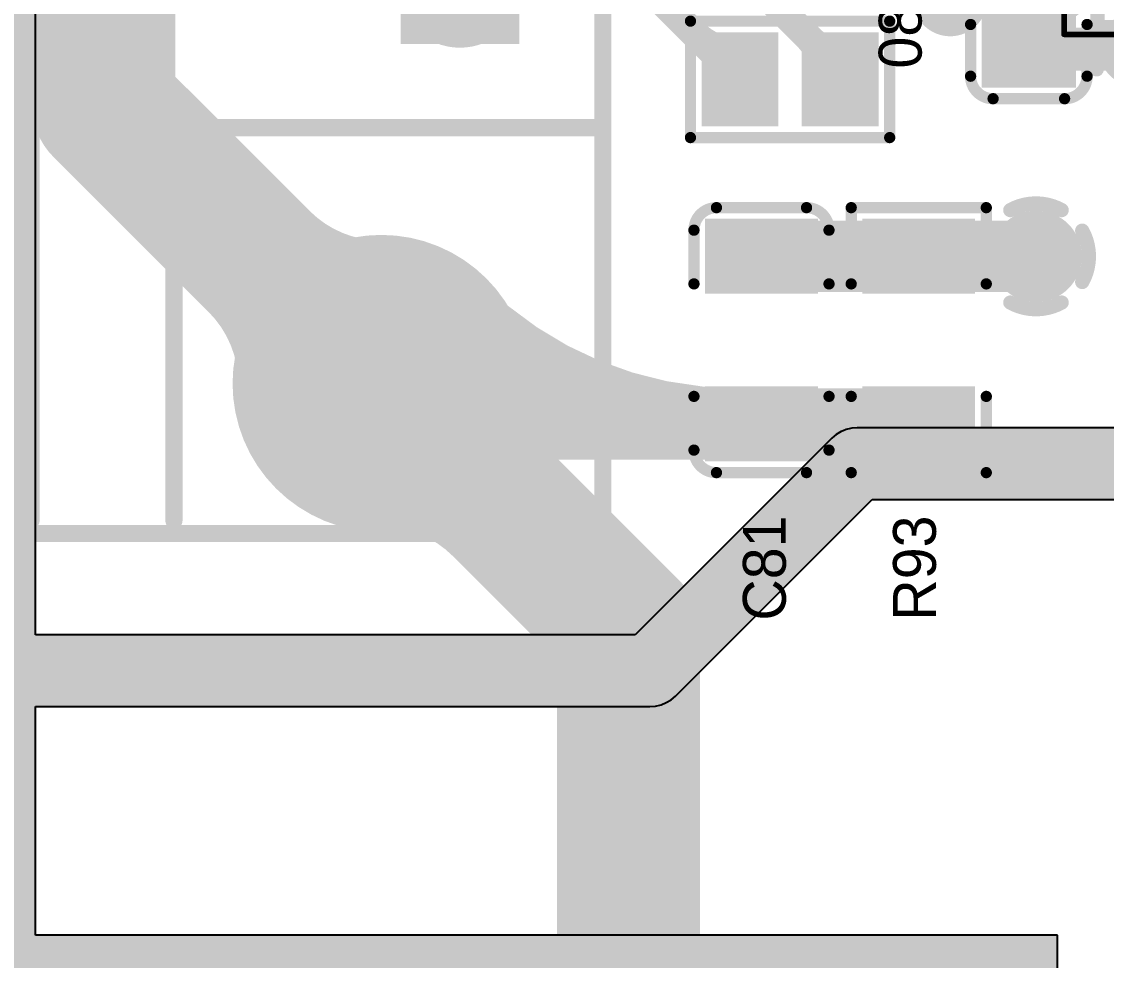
# Model space of a CAD drawing. Header units: millimetres. Extents: x 3.32 to 12.49, y 5.66 to 10.73.
# Drawn here: x 3.943 to 4.701, y 6.956 to 7.613 of the extents above; entities that cross this region are included whole.
import ezdxf

# ---------------------------------------------------------------- set-up
doc = ezdxf.new("R2010")
doc.units = ezdxf.units.MM
doc.header["$MEASUREMENT"] = 0
for name, color, linetype in [('BottomLayer', 5, 'Continuous'), ('BottomOverlay', 54, 'Continuous'), ('BottomPaste', 16, 'Continuous'), ('BottomSolder', 6, 'Continuous'), ('InternalPlane1', 76, 'Continuous'), ('InternalPlane2', 16, 'Continuous'), ('Mechanical13', 56, 'Continuous'), ('MultiLayer', 9, 'Continuous'), ('PadHoleLayer', 156, 'Continuous'), ('TopLayer', 1, 'Continuous'), ('TopOverlay', 2, 'Continuous'), ('TopPaste', 8, 'Continuous'), ('TopSolder', 216, 'Continuous'), ('ViaHoleLayer', 16, 'Continuous')]:
    doc.layers.add(name, color=color, linetype=linetype)

# ---------------------------------------------------------------- blocks, each defined once
blk = doc.blocks.new('DB9P_F_114')
at = {"layer": 'BottomLayer', "const_width": 0.1}
blk.add_lwpolyline([(0.229, -0.055, 1), (0.329, -0.055, 1)], format="xyb", close=True, dxfattribs=at)
at = {"layer": 'BottomLayer'}
blk.add_solid([(-0.0375, -0.0375), (0.0375, -0.0375), (-0.0375, 0.0375), (0.0375, 0.0375)], dxfattribs=at)
at = {"layer": 'BottomSolder', "const_width": 0.104}
blk.add_lwpolyline([(0.227, -0.055, 1), (0.331, -0.055, 1)], format="xyb", close=True, dxfattribs=at)
at = {"layer": 'BottomSolder'}
blk.add_solid([(-0.0415, -0.0415), (0.0415, -0.0415), (-0.0415, 0.0415), (0.0415, 0.0415)], dxfattribs=at)
at = {"layer": 'InternalPlane1'}
for points, const_width in [([(-0.022, 0, 1), (0.022, 0, 1)], 0.044), ([(0.239, -0.055, 1), (0.319, -0.055, 1)], 0.08)]:
    blk.add_lwpolyline(points, format="xyb", close=True, dxfattribs=dict(at, const_width=const_width))
at = {"layer": 'InternalPlane2'}
for points, const_width in [([(-0.022, 0, 1), (0.022, 0, 1)], 0.044), ([(0.239, -0.055, 1), (0.319, -0.055, 1)], 0.08)]:
    blk.add_lwpolyline(points, format="xyb", close=True, dxfattribs=dict(at, const_width=const_width))
at = {"layer": 'MultiLayer', "const_width": 0.1}
blk.add_lwpolyline([(0.229, -0.055, 1), (0.329, -0.055, 1)], format="xyb", close=True, dxfattribs=at)
at = {"layer": 'MultiLayer'}
blk.add_solid([(-0.0375, -0.0375), (0.0375, -0.0375), (-0.0375, 0.0375), (0.0375, 0.0375)], dxfattribs=at)
at = {"layer": 'PadHoleLayer', "const_width": 0.06}
blk.add_lwpolyline([(0.249, -0.055, 1), (0.309, -0.055, 1)], format="xyb", close=True, dxfattribs=at)
at = {"layer": 'TopLayer', "const_width": 0.1}
blk.add_lwpolyline([(0.229, -0.055, 1), (0.329, -0.055, 1)], format="xyb", close=True, dxfattribs=at)
at = {"layer": 'TopLayer'}
blk.add_solid([(-0.0375, -0.0375), (0.0375, -0.0375), (-0.0375, 0.0375), (0.0375, 0.0375)], dxfattribs=at)
at = {"layer": 'TopOverlay', "const_width": 0.012}
for points in [[(0.384, 0.1), (-0.816, 0.1)], [(0.1, -0.2), (0.1, 0.1)], [(0.384, -0.4), (0.384, 0.1)], [(0.375, -0.2), (0.1, -0.2)], [(0.375, -0.3), (-0.8, -0.3)]]:
    blk.add_lwpolyline(points, dxfattribs=at)
at = {"layer": 'TopOverlay', "const_width": 0.006}
for points in [[(0.097, 0.1, 1), (0.103, 0.1, 1)], [(0.381, 0.1, 1), (0.387, 0.1, 1)], [(0.381, 0.1, 1), (0.387, 0.1, 1)], [(0.097, -0.2, 1), (0.103, -0.2, 1)], [(0.097, -0.2, 1), (0.103, -0.2, 1)], [(0.372, -0.2, 1), (0.378, -0.2, 1)], [(0.372, -0.3, 1), (0.378, -0.3, 1)]]:
    blk.add_lwpolyline(points, format="xyb", close=True, dxfattribs=at)
at = {"layer": 'TopSolder', "const_width": 0.104}
blk.add_lwpolyline([(0.227, -0.055, 1), (0.331, -0.055, 1)], format="xyb", close=True, dxfattribs=at)
at = {"layer": 'TopSolder'}
blk.add_solid([(-0.0415, -0.0415), (0.0415, -0.0415), (-0.0415, 0.0415), (0.0415, 0.0415)], dxfattribs=at)
blk = doc.blocks.new('SOIC_16_150____158')
at = {"layer": 'Mechanical13', "const_width": 0.00394}
for points in [[(0.20098, 0.07854), (-0.20098, 0.07854)], [(-0.20098, -0.07854), (-0.20098, 0.07854)], [(0.20098, -0.07854), (0.20098, 0.07854)], [(0.20098, -0.07854), (-0.20098, -0.07854)]]:
    blk.add_lwpolyline(points, dxfattribs=at)
at = {"layer": 'Mechanical13'}
for points, const_width in [([(-0.20197, 0.07854, 1), (-0.2, 0.07854, 1)], 0.00197), ([(-0.20197, 0.07854, 1), (-0.2, 0.07854, 1)], 0.00197), ([(0.2, 0.07854, 1), (0.20197, 0.07854, 1)], 0.00197), ([(0.2, 0.07854, 1), (0.20197, 0.07854, 1)], 0.00197), ([(-0.14587, -0.04311, 1), (-0.18524, -0.04311, 1)], 0.00394), ([(-0.18622, -0.04311, 1), (-0.18425, -0.04311, 1)], 0.00197), ([(-0.14685, -0.04311, 1), (-0.14488, -0.04311, 1)], 0.00197), ([(-0.20197, -0.07854, 1), (-0.2, -0.07854, 1)], 0.00197), ([(-0.20197, -0.07854, 1), (-0.2, -0.07854, 1)], 0.00197), ([(0.2, -0.07854, 1), (0.20197, -0.07854, 1)], 0.00197), ([(0.2, -0.07854, 1), (0.20197, -0.07854, 1)], 0.00197)]:
    blk.add_lwpolyline(points, format="xyb", close=True, dxfattribs=dict(at, const_width=const_width))
at = {"layer": 'TopLayer', "const_width": 0.02362}
for points in [[(-0.175, 0.07874), (-0.175, 0.12598)], [(-0.125, 0.07874), (-0.125, 0.12598)], [(-0.075, 0.07874), (-0.075, 0.12598)], [(-0.025, 0.07874), (-0.025, 0.12598)], [(0.025, 0.07874), (0.025, 0.12598)], [(0.075, 0.07874), (0.075, 0.12598)], [(0.125, 0.07874), (0.125, 0.12598)], [(0.175, 0.07874), (0.175, 0.12598)], [(-0.175, -0.12598), (-0.175, -0.07874)], [(-0.125, -0.12598), (-0.125, -0.07874)], [(-0.075, -0.12598), (-0.075, -0.07874)], [(-0.025, -0.12598), (-0.025, -0.07874)], [(0.025, -0.12598), (0.025, -0.07874)], [(0.075, -0.12598), (0.075, -0.07874)], [(0.125, -0.12598), (0.125, -0.07874)], [(0.175, -0.12598), (0.175, -0.07874)]]:
    blk.add_lwpolyline(points, dxfattribs=at)
at = {"layer": 'TopLayer', "const_width": 0.01181}
for points in [[(-0.18091, 0.12598, 1), (-0.16909, 0.12598, 1)], [(-0.13091, 0.12598, 1), (-0.11909, 0.12598, 1)], [(-0.08091, 0.12598, 1), (-0.06909, 0.12598, 1)], [(-0.03091, 0.12598, 1), (-0.01909, 0.12598, 1)], [(0.01909, 0.12598, 1), (0.03091, 0.12598, 1)], [(0.06909, 0.12598, 1), (0.08091, 0.12598, 1)], [(0.11909, 0.12598, 1), (0.13091, 0.12598, 1)], [(0.16909, 0.12598, 1), (0.18091, 0.12598, 1)], [(-0.18091, 0.07874, 1), (-0.16909, 0.07874, 1)], [(-0.13091, 0.07874, 1), (-0.11909, 0.07874, 1)], [(-0.08091, 0.07874, 1), (-0.06909, 0.07874, 1)], [(-0.03091, 0.07874, 1), (-0.01909, 0.07874, 1)], [(0.01909, 0.07874, 1), (0.03091, 0.07874, 1)], [(0.06909, 0.07874, 1), (0.08091, 0.07874, 1)], [(0.11909, 0.07874, 1), (0.13091, 0.07874, 1)], [(0.16909, 0.07874, 1), (0.18091, 0.07874, 1)], [(-0.18091, -0.07874, 1), (-0.16909, -0.07874, 1)], [(-0.13091, -0.07874, 1), (-0.11909, -0.07874, 1)], [(-0.08091, -0.07874, 1), (-0.06909, -0.07874, 1)], [(-0.03091, -0.07874, 1), (-0.01909, -0.07874, 1)], [(0.01909, -0.07874, 1), (0.03091, -0.07874, 1)], [(0.06909, -0.07874, 1), (0.08091, -0.07874, 1)], [(0.11909, -0.07874, 1), (0.13091, -0.07874, 1)], [(0.16909, -0.07874, 1), (0.18091, -0.07874, 1)], [(-0.18091, -0.12598, 1), (-0.16909, -0.12598, 1)], [(-0.13091, -0.12598, 1), (-0.11909, -0.12598, 1)], [(-0.08091, -0.12598, 1), (-0.06909, -0.12598, 1)], [(-0.03091, -0.12598, 1), (-0.01909, -0.12598, 1)], [(0.01909, -0.12598, 1), (0.03091, -0.12598, 1)], [(0.06909, -0.12598, 1), (0.08091, -0.12598, 1)], [(0.11909, -0.12598, 1), (0.13091, -0.12598, 1)], [(0.16909, -0.12598, 1), (0.18091, -0.12598, 1)]]:
    blk.add_lwpolyline(points, format="xyb", close=True, dxfattribs=at)
at = {"layer": 'TopOverlay', "const_width": 0.01}
for points in [[(0.19587, 0.05512), (-0.19587, 0.05512)], [(-0.19587, -0.05512), (-0.19587, 0.05512)], [(0.19587, -0.05512), (0.19587, 0.05512)], [(0.19587, -0.05512), (-0.19587, -0.05512)]]:
    blk.add_lwpolyline(points, dxfattribs=at)
at = {"layer": 'TopOverlay'}
for points, const_width in [([(-0.19837, 0.05512, 1), (-0.19337, 0.05512, 1)], 0.005), ([(-0.19837, 0.05512, 1), (-0.19337, 0.05512, 1)], 0.005), ([(0.19337, 0.05512, 1), (0.19837, 0.05512, 1)], 0.005), ([(0.19337, 0.05512, 1), (0.19837, 0.05512, 1)], 0.005), ([(-0.16142, -0.02756, 1), (-0.17717, -0.02756, 1)], 0.01575), ([(-0.1811, -0.02756, 1), (-0.17323, -0.02756, 1)], 0.00787), ([(-0.16535, -0.02756, 1), (-0.15748, -0.02756, 1)], 0.00787), ([(-0.19837, -0.05512, 1), (-0.19337, -0.05512, 1)], 0.005), ([(-0.19837, -0.05512, 1), (-0.19337, -0.05512, 1)], 0.005), ([(0.19337, -0.05512, 1), (0.19837, -0.05512, 1)], 0.005), ([(0.19337, -0.05512, 1), (0.19837, -0.05512, 1)], 0.005), ([(-0.20079, -0.11417, 1), (-0.2126, -0.11417, 1)], 0.01181), ([(-0.21555, -0.11417, 1), (-0.20965, -0.11417, 1)], 0.00591), ([(-0.20374, -0.11417, 1), (-0.19783, -0.11417, 1)], 0.00591)]:
    blk.add_lwpolyline(points, format="xyb", close=True, dxfattribs=dict(at, const_width=const_width))
at = {"layer": 'TopPaste', "const_width": 0.02362}
for points in [[(-0.175, 0.07874), (-0.175, 0.12598)], [(-0.125, 0.07874), (-0.125, 0.12598)], [(-0.075, 0.07874), (-0.075, 0.12598)], [(-0.025, 0.07874), (-0.025, 0.12598)], [(0.025, 0.07874), (0.025, 0.12598)], [(0.075, 0.07874), (0.075, 0.12598)], [(0.125, 0.07874), (0.125, 0.12598)], [(0.175, 0.07874), (0.175, 0.12598)], [(-0.175, -0.12598), (-0.175, -0.07874)], [(-0.125, -0.12598), (-0.125, -0.07874)], [(-0.075, -0.12598), (-0.075, -0.07874)], [(-0.025, -0.12598), (-0.025, -0.07874)], [(0.025, -0.12598), (0.025, -0.07874)], [(0.075, -0.12598), (0.075, -0.07874)], [(0.125, -0.12598), (0.125, -0.07874)], [(0.175, -0.12598), (0.175, -0.07874)]]:
    blk.add_lwpolyline(points, dxfattribs=at)
at = {"layer": 'TopPaste', "const_width": 0.01181}
for points in [[(-0.18091, 0.12598, 1), (-0.16909, 0.12598, 1)], [(-0.13091, 0.12598, 1), (-0.11909, 0.12598, 1)], [(-0.08091, 0.12598, 1), (-0.06909, 0.12598, 1)], [(-0.03091, 0.12598, 1), (-0.01909, 0.12598, 1)], [(0.01909, 0.12598, 1), (0.03091, 0.12598, 1)], [(0.06909, 0.12598, 1), (0.08091, 0.12598, 1)], [(0.11909, 0.12598, 1), (0.13091, 0.12598, 1)], [(0.16909, 0.12598, 1), (0.18091, 0.12598, 1)], [(-0.18091, 0.07874, 1), (-0.16909, 0.07874, 1)], [(-0.13091, 0.07874, 1), (-0.11909, 0.07874, 1)], [(-0.08091, 0.07874, 1), (-0.06909, 0.07874, 1)], [(-0.03091, 0.07874, 1), (-0.01909, 0.07874, 1)], [(0.01909, 0.07874, 1), (0.03091, 0.07874, 1)], [(0.06909, 0.07874, 1), (0.08091, 0.07874, 1)], [(0.11909, 0.07874, 1), (0.13091, 0.07874, 1)], [(0.16909, 0.07874, 1), (0.18091, 0.07874, 1)], [(-0.18091, -0.07874, 1), (-0.16909, -0.07874, 1)], [(-0.13091, -0.07874, 1), (-0.11909, -0.07874, 1)], [(-0.08091, -0.07874, 1), (-0.06909, -0.07874, 1)], [(-0.03091, -0.07874, 1), (-0.01909, -0.07874, 1)], [(0.01909, -0.07874, 1), (0.03091, -0.07874, 1)], [(0.06909, -0.07874, 1), (0.08091, -0.07874, 1)], [(0.11909, -0.07874, 1), (0.13091, -0.07874, 1)], [(0.16909, -0.07874, 1), (0.18091, -0.07874, 1)], [(-0.18091, -0.12598, 1), (-0.16909, -0.12598, 1)], [(-0.13091, -0.12598, 1), (-0.11909, -0.12598, 1)], [(-0.08091, -0.12598, 1), (-0.06909, -0.12598, 1)], [(-0.03091, -0.12598, 1), (-0.01909, -0.12598, 1)], [(0.01909, -0.12598, 1), (0.03091, -0.12598, 1)], [(0.06909, -0.12598, 1), (0.08091, -0.12598, 1)], [(0.11909, -0.12598, 1), (0.13091, -0.12598, 1)], [(0.16909, -0.12598, 1), (0.18091, -0.12598, 1)]]:
    blk.add_lwpolyline(points, format="xyb", close=True, dxfattribs=at)
at = {"layer": 'TopSolder', "const_width": 0.03162}
for points in [[(-0.175, 0.07874), (-0.175, 0.12598)], [(-0.125, 0.07874), (-0.125, 0.12598)], [(-0.075, 0.07874), (-0.075, 0.12598)], [(-0.025, 0.07874), (-0.025, 0.12598)], [(0.025, 0.07874), (0.025, 0.12598)], [(0.075, 0.07874), (0.075, 0.12598)], [(0.125, 0.07874), (0.125, 0.12598)], [(0.175, 0.07874), (0.175, 0.12598)], [(-0.175, -0.12598), (-0.175, -0.07874)], [(-0.125, -0.12598), (-0.125, -0.07874)], [(-0.075, -0.12598), (-0.075, -0.07874)], [(-0.025, -0.12598), (-0.025, -0.07874)], [(0.025, -0.12598), (0.025, -0.07874)], [(0.075, -0.12598), (0.075, -0.07874)], [(0.125, -0.12598), (0.125, -0.07874)], [(0.175, -0.12598), (0.175, -0.07874)]]:
    blk.add_lwpolyline(points, dxfattribs=at)
at = {"layer": 'TopSolder', "const_width": 0.01581}
for points in [[(-0.18291, 0.12598, 1), (-0.16709, 0.12598, 1)], [(-0.13291, 0.12598, 1), (-0.11709, 0.12598, 1)], [(-0.08291, 0.12598, 1), (-0.06709, 0.12598, 1)], [(-0.03291, 0.12598, 1), (-0.01709, 0.12598, 1)], [(0.01709, 0.12598, 1), (0.03291, 0.12598, 1)], [(0.06709, 0.12598, 1), (0.08291, 0.12598, 1)], [(0.11709, 0.12598, 1), (0.13291, 0.12598, 1)], [(0.16709, 0.12598, 1), (0.18291, 0.12598, 1)], [(-0.18291, 0.07874, 1), (-0.16709, 0.07874, 1)], [(-0.13291, 0.07874, 1), (-0.11709, 0.07874, 1)], [(-0.08291, 0.07874, 1), (-0.06709, 0.07874, 1)], [(-0.03291, 0.07874, 1), (-0.01709, 0.07874, 1)], [(0.01709, 0.07874, 1), (0.03291, 0.07874, 1)], [(0.06709, 0.07874, 1), (0.08291, 0.07874, 1)], [(0.11709, 0.07874, 1), (0.13291, 0.07874, 1)], [(0.16709, 0.07874, 1), (0.18291, 0.07874, 1)], [(-0.18291, -0.07874, 1), (-0.16709, -0.07874, 1)], [(-0.13291, -0.07874, 1), (-0.11709, -0.07874, 1)], [(-0.08291, -0.07874, 1), (-0.06709, -0.07874, 1)], [(-0.03291, -0.07874, 1), (-0.01709, -0.07874, 1)], [(0.01709, -0.07874, 1), (0.03291, -0.07874, 1)], [(0.06709, -0.07874, 1), (0.08291, -0.07874, 1)], [(0.11709, -0.07874, 1), (0.13291, -0.07874, 1)], [(0.16709, -0.07874, 1), (0.18291, -0.07874, 1)], [(-0.18291, -0.12598, 1), (-0.16709, -0.12598, 1)], [(-0.13291, -0.12598, 1), (-0.11709, -0.12598, 1)], [(-0.08291, -0.12598, 1), (-0.06709, -0.12598, 1)], [(-0.03291, -0.12598, 1), (-0.01709, -0.12598, 1)], [(0.01709, -0.12598, 1), (0.03291, -0.12598, 1)], [(0.06709, -0.12598, 1), (0.08291, -0.12598, 1)], [(0.11709, -0.12598, 1), (0.13291, -0.12598, 1)], [(0.16709, -0.12598, 1), (0.18291, -0.12598, 1)]]:
    blk.add_lwpolyline(points, format="xyb", close=True, dxfattribs=at)
blk = doc.blocks.new('1206_R_177')
at = {"layer": 'TopLayer'}
for points in [[(-0.08091, -0.03543), (-0.03642, -0.03543), (-0.08091, 0.03543), (-0.03642, 0.03543)], [(0.03642, -0.03543), (0.08091, -0.03543), (0.03642, 0.03543), (0.08091, 0.03543)]]:
    blk.add_solid(points, dxfattribs=at)
at = {"layer": 'TopOverlay', "const_width": 0.00787}
for points in [[(-0.09272, -0.04724), (-0.09272, 0.04724)], [(-0.03937, 0.04724), (-0.09272, 0.04724)], [(0.09272, 0.04724), (0.03937, 0.04724)], [(0.09272, -0.04724), (0.09272, 0.04724)], [(-0.03937, -0.04724), (-0.09272, -0.04724)], [(0.09272, -0.04724), (0.03937, -0.04724)]]:
    blk.add_lwpolyline(points, dxfattribs=at)
at = {"layer": 'TopOverlay', "const_width": 0.00394}
for points in [[(-0.09469, 0.04724, 1), (-0.09075, 0.04724, 1)], [(-0.09469, 0.04724, 1), (-0.09075, 0.04724, 1)], [(-0.04134, 0.04724, 1), (-0.0374, 0.04724, 1)], [(0.0374, 0.04724, 1), (0.04134, 0.04724, 1)], [(0.09075, 0.04724, 1), (0.09469, 0.04724, 1)], [(0.09075, 0.04724, 1), (0.09469, 0.04724, 1)], [(-0.09469, -0.04724, 1), (-0.09075, -0.04724, 1)], [(-0.09469, -0.04724, 1), (-0.09075, -0.04724, 1)], [(-0.04134, -0.04724, 1), (-0.0374, -0.04724, 1)], [(0.0374, -0.04724, 1), (0.04134, -0.04724, 1)], [(0.09075, -0.04724, 1), (0.09469, -0.04724, 1)], [(0.09075, -0.04724, 1), (0.09469, -0.04724, 1)]]:
    blk.add_lwpolyline(points, format="xyb", close=True, dxfattribs=at)
at = {"layer": 'TopPaste'}
for points in [[(-0.08091, -0.03543), (-0.03642, -0.03543), (-0.08091, 0.03543), (-0.03642, 0.03543)], [(0.03642, -0.03543), (0.08091, -0.03543), (0.03642, 0.03543), (0.08091, 0.03543)]]:
    blk.add_solid(points, dxfattribs=at)
at = {"layer": 'TopSolder'}
for points in [[(-0.08491, -0.03943), (-0.03242, -0.03943), (-0.08491, 0.03943), (-0.03242, 0.03943)], [(0.03242, -0.03943), (0.08491, -0.03943), (0.03242, 0.03943), (0.08491, 0.03943)]]:
    blk.add_solid(points, dxfattribs=at)
blk = doc.blocks.new('0805_L_191')
at = {"layer": 'TopLayer'}
for points in [[(-0.05787, -0.02894), (-0.0122, -0.02894), (-0.05787, 0.02894), (-0.0122, 0.02894)], [(0.0122, -0.02894), (0.05787, -0.02894), (0.0122, 0.02894), (0.05787, 0.02894)]]:
    blk.add_solid(points, dxfattribs=at)
at = {"layer": 'TopOverlay', "const_width": 0.00787}
for points in [[(0.06968, 0.04075), (-0.06968, 0.04075)], [(-0.06968, 0.04075), (-0.06968, -0.04075)], [(0.06968, 0.04075), (0.06968, -0.04075)], [(0.06968, -0.04075), (-0.06968, -0.04075)]]:
    blk.add_lwpolyline(points, dxfattribs=at)
at = {"layer": 'TopOverlay', "const_width": 0.00394}
for points in [[(-0.07165, 0.04075, 1), (-0.06772, 0.04075, 1)], [(-0.07165, 0.04075, 1), (-0.06772, 0.04075, 1)], [(0.06772, 0.04075, 1), (0.07165, 0.04075, 1)], [(0.06772, 0.04075, 1), (0.07165, 0.04075, 1)], [(-0.07165, -0.04075, 1), (-0.06772, -0.04075, 1)], [(-0.07165, -0.04075, 1), (-0.06772, -0.04075, 1)], [(0.06772, -0.04075, 1), (0.07165, -0.04075, 1)], [(0.06772, -0.04075, 1), (0.07165, -0.04075, 1)]]:
    blk.add_lwpolyline(points, format="xyb", close=True, dxfattribs=at)
at = {"layer": 'TopPaste'}
for points in [[(-0.05787, -0.02894), (-0.0122, -0.02894), (-0.05787, 0.02894), (-0.0122, 0.02894)], [(0.0122, -0.02894), (0.05787, -0.02894), (0.0122, 0.02894), (0.05787, 0.02894)]]:
    blk.add_solid(points, dxfattribs=at)
at = {"layer": 'TopSolder'}
for points in [[(-0.06187, -0.03294), (-0.0082, -0.03294), (-0.06187, 0.03294), (-0.0082, 0.03294)], [(0.0082, -0.03294), (0.06187, -0.03294), (0.0082, 0.03294), (0.06187, 0.03294)]]:
    blk.add_solid(points, dxfattribs=at)
blk = doc.blocks.new('1206_C_223')
at = {"layer": 'TopLayer'}
for points in [[(-0.08091, -0.03543), (-0.03642, -0.03543), (-0.08091, 0.03543), (-0.03642, 0.03543)], [(0.03642, -0.03543), (0.08091, -0.03543), (0.03642, 0.03543), (0.08091, 0.03543)]]:
    blk.add_solid(points, dxfattribs=at)
at = {"layer": 'TopOverlay', "const_width": 0.00787}
for points in [[(-0.09272, 0.0315, -0.414213), (-0.07697, 0.04724)], [(0.07697, 0.04724, -0.414214), (0.09272, 0.0315)], [(-0.07697, -0.04724, -0.414213), (-0.09272, -0.0315)], [(0.09272, -0.0315, -0.414214), (0.07697, -0.04724)]]:
    blk.add_lwpolyline(points, format="xyb", dxfattribs=at)
for points in [[(-0.03937, 0.04724), (-0.07697, 0.04724)], [(0.07697, 0.04724), (0.03937, 0.04724)], [(-0.09272, -0.0315), (-0.09272, 0.0315)], [(0.09272, -0.0315), (0.09272, 0.0315)], [(-0.03937, -0.04724), (-0.07697, -0.04724)], [(0.07697, -0.04724), (0.03937, -0.04724)]]:
    blk.add_lwpolyline(points, dxfattribs=at)
at = {"layer": 'TopOverlay', "const_width": 0.00394}
for points in [[(-0.07894, 0.04724, 1), (-0.075, 0.04724, 1)], [(-0.07894, 0.04724, 1), (-0.075, 0.04724, 1)], [(-0.04134, 0.04724, 1), (-0.0374, 0.04724, 1)], [(0.0374, 0.04724, 1), (0.04134, 0.04724, 1)], [(0.075, 0.04724, 1), (0.07894, 0.04724, 1)], [(0.075, 0.04724, 1), (0.07894, 0.04724, 1)], [(-0.09469, 0.0315, 1), (-0.09075, 0.0315, 1)], [(-0.09469, 0.0315, 1), (-0.09075, 0.0315, 1)], [(0.09075, 0.0315, 1), (0.09469, 0.0315, 1)], [(0.09075, 0.0315, 1), (0.09469, 0.0315, 1)], [(-0.09469, -0.0315, 1), (-0.09075, -0.0315, 1)], [(-0.09469, -0.0315, 1), (-0.09075, -0.0315, 1)], [(0.09075, -0.0315, 1), (0.09469, -0.0315, 1)], [(0.09075, -0.0315, 1), (0.09469, -0.0315, 1)], [(-0.07894, -0.04724, 1), (-0.075, -0.04724, 1)], [(-0.07894, -0.04724, 1), (-0.075, -0.04724, 1)], [(-0.04134, -0.04724, 1), (-0.0374, -0.04724, 1)], [(0.0374, -0.04724, 1), (0.04134, -0.04724, 1)], [(0.075, -0.04724, 1), (0.07894, -0.04724, 1)], [(0.075, -0.04724, 1), (0.07894, -0.04724, 1)]]:
    blk.add_lwpolyline(points, format="xyb", close=True, dxfattribs=at)
at = {"layer": 'TopPaste'}
for points in [[(-0.08091, -0.03543), (-0.03642, -0.03543), (-0.08091, 0.03543), (-0.03642, 0.03543)], [(0.03642, -0.03543), (0.08091, -0.03543), (0.03642, 0.03543), (0.08091, 0.03543)]]:
    blk.add_solid(points, dxfattribs=at)
at = {"layer": 'TopSolder'}
for points in [[(-0.08491, -0.03943), (-0.03242, -0.03943), (-0.08491, 0.03943), (-0.03242, 0.03943)], [(0.03242, -0.03943), (0.08491, -0.03943), (0.03242, 0.03943), (0.08491, 0.03943)]]:
    blk.add_solid(points, dxfattribs=at)
blk = doc.blocks.new('0805_C_B_224')
at = {"layer": 'BottomLayer'}
for points in [[(-0.05787, -0.02894), (-0.0122, -0.02894), (-0.05787, 0.02894), (-0.0122, 0.02894)], [(0.0122, -0.02894), (0.05787, -0.02894), (0.0122, 0.02894), (0.05787, 0.02894)]]:
    blk.add_solid(points, dxfattribs=at)
at = {"layer": 'BottomOverlay', "const_width": 0.00787}
for points in [[(-0.06969, 0.025, -0.414213), (-0.05394, 0.04075)], [(0.05394, 0.04075, -0.414214), (0.06968, 0.025)], [(-0.05394, -0.04075, -0.414214), (-0.06969, -0.025)], [(0.06969, -0.025, -0.414213), (0.05394, -0.04075)]]:
    blk.add_lwpolyline(points, format="xyb", dxfattribs=at)
at = {"layer": 'BottomOverlay', "const_width": 0.00394}
for points in [[(-0.05591, 0.04075, 1), (-0.05197, 0.04075, 1)], [(-0.05591, 0.04075, 1), (-0.05197, 0.04075, 1)], [(-0.01969, 0.04075, 1), (-0.01575, 0.04075, 1)], [(0.01575, 0.04075, 1), (0.01969, 0.04075, 1)], [(0.05197, 0.04075, 1), (0.05591, 0.04075, 1)], [(0.05197, 0.04075, 1), (0.05591, 0.04075, 1)], [(-0.07165, 0.025, 1), (-0.06772, 0.025, 1)], [(-0.07165, 0.025, 1), (-0.06772, 0.025, 1)], [(0.06772, 0.025, 1), (0.07165, 0.025, 1)], [(0.06772, 0.025, 1), (0.07165, 0.025, 1)], [(-0.07165, -0.025, 1), (-0.06772, -0.025, 1)], [(-0.07165, -0.025, 1), (-0.06772, -0.025, 1)], [(0.06772, -0.025, 1), (0.07165, -0.025, 1)], [(0.06772, -0.025, 1), (0.07165, -0.025, 1)], [(-0.05591, -0.04075, 1), (-0.05197, -0.04075, 1)], [(-0.05591, -0.04075, 1), (-0.05197, -0.04075, 1)], [(-0.01969, -0.04075, 1), (-0.01575, -0.04075, 1)], [(0.01575, -0.04075, 1), (0.01969, -0.04075, 1)], [(0.05197, -0.04075, 1), (0.05591, -0.04075, 1)], [(0.05197, -0.04075, 1), (0.05591, -0.04075, 1)]]:
    blk.add_lwpolyline(points, format="xyb", close=True, dxfattribs=at)
at = {"layer": 'BottomOverlay', "const_width": 0.00787}
for points in [[(-0.05394, 0.04075), (-0.01772, 0.04075)], [(0.01772, 0.04075), (0.05394, 0.04075)], [(-0.06969, 0.025), (-0.06969, -0.025)], [(0.06968, 0.025), (0.06968, -0.025)], [(-0.05394, -0.04075), (-0.01772, -0.04075)], [(0.01772, -0.04075), (0.05394, -0.04075)]]:
    blk.add_lwpolyline(points, dxfattribs=at)
at = {"layer": 'BottomPaste'}
for points in [[(-0.05787, -0.02894), (-0.0122, -0.02894), (-0.05787, 0.02894), (-0.0122, 0.02894)], [(0.0122, -0.02894), (0.05787, -0.02894), (0.0122, 0.02894), (0.05787, 0.02894)]]:
    blk.add_solid(points, dxfattribs=at)
at = {"layer": 'BottomSolder'}
for points in [[(-0.06187, -0.03294), (-0.0082, -0.03294), (-0.06187, 0.03294), (-0.0082, 0.03294)], [(0.0082, -0.03294), (0.06187, -0.03294), (0.0082, 0.03294), (0.06187, 0.03294)]]:
    blk.add_solid(points, dxfattribs=at)

msp = doc.modelspace()

# ---------------------------------------------------------------- linework, layer by layer
at = {"layer": 'BottomLayer'}
for points, const_width in [([(4.00001, 7.55366), (4.00001, 8.14966)], 0.1), ([(4.00001, 7.55366), (4.19401, 7.35966)], 0.1), ([(4.64701, 7.59362), (4.72205, 7.59362)], 0.03), ([(4.19401, 7.35966), (4.36701, 7.18666)], 0.1), ([(4.36701, 6.82866), (4.36701, 7.18666)], 0.1)]:
    msp.add_lwpolyline(points, dxfattribs=dict(at, const_width=const_width))
for points, const_width in [([(3.97501, 7.55366, 1), (4.02501, 7.55366, 1)], 0.05), ([(3.97501, 7.55366, 1), (4.02501, 7.55366, 1)], 0.05), ([(4.63951, 7.59362, 1), (4.65451, 7.59362, 1)], 0.015), ([(4.08365, 7.44502, 1), (4.13365, 7.44502, 1)], 0.05), ([(4.08365, 7.44502, 1), (4.13365, 7.44502, 1)], 0.05), ([(4.63951, 7.44866, 1), (4.66451, 7.44866, 1)], 0.025), ([(4.16901, 7.40966, 1), (4.21901, 7.40966, 1)], 0.05), ([(4.11901, 7.35966, 1), (4.16901, 7.35966, 1)], 0.05), ([(4.16901, 7.35966, 1), (4.21901, 7.35966, 1)], 0.05), ([(4.16901, 7.35966, 1), (4.21901, 7.35966, 1)], 0.05), ([(4.21901, 7.35966, 1), (4.26901, 7.35966, 1)], 0.05), ([(4.16901, 7.30966, 1), (4.21901, 7.30966, 1)], 0.05), ([(4.25436, 7.27431, 1), (4.30436, 7.27431, 1)], 0.05), ([(4.25436, 7.27431, 1), (4.30436, 7.27431, 1)], 0.05), ([(4.34201, 7.18666, 1), (4.39201, 7.18666, 1)], 0.05), ([(4.34201, 7.18666, 1), (4.39201, 7.18666, 1)], 0.05)]:
    msp.add_lwpolyline(points, format="xyb", close=True, dxfattribs=dict(at, const_width=const_width))
at = {"layer": 'BottomLayer', "const_width": 0.1}
for points in [[(4.19401, 7.40966, -0.198912), (4.10865, 7.44502)], [(4.10865, 7.44502, -0.198912), (4.14401, 7.35966)], [(4.27936, 7.27431, -0.198912), (4.24401, 7.35966)], [(4.19401, 7.30966, -0.198912), (4.27936, 7.27431)]]:
    msp.add_lwpolyline(points, format="xyb", dxfattribs=at)
at = {"layer": 'InternalPlane1'}
for p, q in [((3.95209, 7.18374), (3.95209, 8.54358)), ((4.50928, 7.32139), (4.37162, 7.18374)), ((4.51089, 7.32277), (4.50928, 7.32139)), ((4.51227, 7.32395), (4.51089, 7.32277)), ((4.51562, 7.32601), (4.51227, 7.32395)), ((4.51713, 7.32663), (4.51562, 7.32601)), ((4.51926, 7.32751), (4.51713, 7.32663)), ((4.52217, 7.32821), (4.51926, 7.32751)), ((4.52308, 7.32843), (4.52217, 7.32821)), ((4.52701, 7.32874), (4.52308, 7.32843)), ((5.13193, 7.32874), (4.52701, 7.32874)), ((4.39974, 7.14093), (4.5374, 7.27858)), ((4.5374, 7.27858), (5.15701, 7.27858)), ((4.37162, 7.18374), (3.95209, 7.18374)), ((4.39675, 7.13837), (4.39974, 7.14093)), ((3.95209, 6.97366), (3.95209, 7.13358)), ((3.95209, 7.13358), (4.38201, 7.13358)), ((4.38201, 7.13358), (4.38593, 7.13389)), ((4.38593, 7.13389), (4.38976, 7.13481)), ((4.38976, 7.13481), (4.39339, 7.13632)), ((4.39339, 7.13632), (4.39675, 7.13837)), ((4.66701, 6.97366), (3.95209, 6.97366)), ((4.66701, 5.72374), (4.66701, 6.97366))]:
    msp.add_line(p, q, dxfattribs=at)
for points, const_width in [([(3.93199, 5.74803), (3.93199, 9.79252)], 0.04), ([(4.38201, 7.15866), (4.52701, 7.30366)], 0.05), ([(4.52701, 7.30366), (5.15701, 7.30366)], 0.05), ([(3.93199, 7.15866), (4.38201, 7.15866)], 0.05)]:
    msp.add_lwpolyline(points, dxfattribs=dict(at, const_width=const_width))
for points, const_width in [([(4.57901, 7.62866, 1), (4.60501, 7.62866, 1)], 0.026), ([(4.69193, 7.6077, 1), (4.69693, 7.6077, 1)], 0.005), ([(4.69193, 7.57955, 1), (4.69693, 7.57955, 1)], 0.005), ([(4.63157, 7.48102, 1), (4.63657, 7.48102, 1)], 0.005), ([(4.66745, 7.48102, 1), (4.67245, 7.48102, 1)], 0.005), ([(4.61715, 7.4666, 1), (4.62215, 7.4666, 1)], 0.005), ([(4.68187, 7.4666, 1), (4.68687, 7.4666, 1)], 0.005), ([(4.61715, 7.43072, 1), (4.62215, 7.43072, 1)], 0.005), ([(4.68187, 7.43072, 1), (4.68687, 7.43072, 1)], 0.005), ([(4.63157, 7.4163, 1), (4.63657, 7.4163, 1)], 0.005), ([(4.66745, 7.4163, 1), (4.67245, 7.4163, 1)], 0.005), ([(4.51451, 7.30366, 1), (4.53951, 7.30366, 1)], 0.025), ([(4.51451, 7.30366, 1), (4.53951, 7.30366, 1)], 0.025), ([(3.91949, 7.15866, 1), (3.94449, 7.15866, 1)], 0.025), ([(4.36951, 7.15866, 1), (4.39451, 7.15866, 1)], 0.025), ([(4.36951, 7.15866, 1), (4.39451, 7.15866, 1)], 0.025)]:
    msp.add_lwpolyline(points, format="xyb", close=True, dxfattribs=dict(at, const_width=const_width))
at = {"layer": 'InternalPlane1', "const_width": 0.01}
for points in [[(4.69443, 7.57955, -0.240079), (4.69443, 7.6077)], [(4.63407, 7.48102, -0.258618), (4.66995, 7.48102)], [(4.61965, 7.43072, -0.258618), (4.61965, 7.4666)], [(4.68437, 7.4666, -0.258618), (4.68437, 7.43072)], [(4.66995, 7.4163, -0.258618), (4.63407, 7.4163)]]:
    msp.add_lwpolyline(points, format="xyb", dxfattribs=at)
at = {"layer": 'InternalPlane1'}
msp.add_solid([(3.93701, 5.70866), (4.66701, 5.70866), (3.93701, 6.97366), (4.66701, 6.97366)], dxfattribs=at)
at = {"layer": 'InternalPlane2'}
for p, q in [((3.95209, 7.18374), (3.95209, 8.54358)), ((4.50928, 7.32139), (4.37162, 7.18374)), ((4.51089, 7.32277), (4.50928, 7.32139)), ((4.51227, 7.32395), (4.51089, 7.32277)), ((4.51562, 7.32601), (4.51227, 7.32395)), ((4.51713, 7.32663), (4.51562, 7.32601)), ((4.51926, 7.32751), (4.51713, 7.32663)), ((4.52217, 7.32821), (4.51926, 7.32751)), ((4.52308, 7.32843), (4.52217, 7.32821)), ((4.52701, 7.32874), (4.52308, 7.32843)), ((5.13193, 7.32874), (4.52701, 7.32874)), ((4.39974, 7.14093), (4.5374, 7.27858)), ((4.5374, 7.27858), (5.15701, 7.27858)), ((4.37162, 7.18374), (3.95209, 7.18374)), ((4.39675, 7.13837), (4.39974, 7.14093)), ((3.95209, 6.97366), (3.95209, 7.13358)), ((3.95209, 7.13358), (4.38201, 7.13358)), ((4.38201, 7.13358), (4.38593, 7.13389)), ((4.38593, 7.13389), (4.38976, 7.13481)), ((4.38976, 7.13481), (4.39339, 7.13632)), ((4.39339, 7.13632), (4.39675, 7.13837)), ((4.66701, 6.97366), (3.95209, 6.97366)), ((4.66701, 5.72374), (4.66701, 6.97366))]:
    msp.add_line(p, q, dxfattribs=at)
for points, const_width in [([(3.93199, 5.74803), (3.93199, 9.79252)], 0.04), ([(4.38201, 7.15866), (4.52701, 7.30366)], 0.05), ([(4.52701, 7.30366), (5.15701, 7.30366)], 0.05), ([(3.93701, 7.15866), (4.38201, 7.15866)], 0.05)]:
    msp.add_lwpolyline(points, dxfattribs=dict(at, const_width=const_width))
for points, const_width in [([(4.57901, 7.62866, 1), (4.60501, 7.62866, 1)], 0.026), ([(4.70905, 7.59362, 1), (4.73505, 7.59362, 1)], 0.026), ([(4.63601, 7.44866, 1), (4.66801, 7.44866, 1)], 0.032), ([(4.51451, 7.30366, 1), (4.53951, 7.30366, 1)], 0.025), ([(4.51451, 7.30366, 1), (4.53951, 7.30366, 1)], 0.025), ([(3.92451, 7.15866, 1), (3.94951, 7.15866, 1)], 0.025), ([(4.36951, 7.15866, 1), (4.39451, 7.15866, 1)], 0.025), ([(4.36951, 7.15866, 1), (4.39451, 7.15866, 1)], 0.025)]:
    msp.add_lwpolyline(points, format="xyb", close=True, dxfattribs=dict(at, const_width=const_width))
msp.add_solid([(3.93701, 5.70866), (4.66701, 5.70866), (3.93701, 6.97366), (4.66701, 6.97366)], dxfattribs=at)
at = {"layer": 'MultiLayer', "const_width": 0.025}
msp.add_lwpolyline([(4.63951, 7.44866, 1), (4.66451, 7.44866, 1)], format="xyb", close=True, dxfattribs=at)
at = {"layer": 'TopLayer'}
for points, const_width in [([(4.00001, 7.55366), (4.00001, 8.14966)], 0.1), ([(4.27082, 7.74666), (4.44496, 7.57252)], 0.02), ([(4.44496, 7.64975), (4.51504, 7.57967)], 0.02), ([(4.00001, 7.55366), (4.19401, 7.35966)], 0.1), ([(4.51504, 7.57252), (4.51504, 7.57967)], 0.02), ([(4.46, 7.44866), (4.57, 7.44866)], 0.05), ([(4.57, 7.44866), (4.65201, 7.44866)], 0.05), ([(4.19401, 7.35966), (4.22233, 7.33134)], 0.1), ([(4.22233, 7.33134), (4.46, 7.33134)], 0.05), ([(4.46, 7.33134), (4.57, 7.33134)], 0.05)]:
    msp.add_lwpolyline(points, dxfattribs=dict(at, const_width=const_width))
for points, const_width in [([(4.44496, 7.59146, -0.198912), (4.41263, 7.60485)], 0.02), ([(4.49239, 7.60232, -0.198912), (4.5022, 7.57862)], 0.02), ([(4.51504, 7.59146, -0.198912), (4.49492, 7.59979)], 0.02), ([(4.19401, 7.40966, -0.198912), (4.10865, 7.44502)], 0.1), ([(4.10865, 7.44502, -0.198912), (4.14401, 7.35966)], 0.1), ([(4.44345, 7.33134, -0.198912), (4.24704, 7.41269)], 0.05), ([(4.32274, 7.33134, -0.198912), (4.21169, 7.37734)], 0.05), ([(4.24704, 7.30663, -0.198912), (4.3067, 7.33134)], 0.05)]:
    msp.add_lwpolyline(points, format="xyb", dxfattribs=dict(at, const_width=const_width))
for points, const_width in [([(4.40763, 7.60485, 1), (4.41763, 7.60485, 1)], 0.01), ([(4.48739, 7.60232, 1), (4.49739, 7.60232, 1)], 0.01), ([(4.48992, 7.59979, 1), (4.49992, 7.59979, 1)], 0.01), ([(3.97501, 7.55366, 1), (4.02501, 7.55366, 1)], 0.05), ([(3.97501, 7.55366, 1), (4.02501, 7.55366, 1)], 0.05), ([(4.43996, 7.59146, 1), (4.44996, 7.59146, 1)], 0.01), ([(4.51004, 7.59146, 1), (4.52004, 7.59146, 1)], 0.01), ([(4.4972, 7.57862, 1), (4.5072, 7.57862, 1)], 0.01), ([(4.51004, 7.57967, 1), (4.52004, 7.57967, 1)], 0.01), ([(4.51004, 7.57967, 1), (4.52004, 7.57967, 1)], 0.01), ([(4.43996, 7.57252, 1), (4.44996, 7.57252, 1)], 0.01), ([(4.51004, 7.57252, 1), (4.52004, 7.57252, 1)], 0.01), ([(4.08365, 7.44502, 1), (4.13365, 7.44502, 1)], 0.05), ([(4.08365, 7.44502, 1), (4.13365, 7.44502, 1)], 0.05), ([(4.4475, 7.44866, 1), (4.4725, 7.44866, 1)], 0.025), ([(4.5575, 7.44866, 1), (4.5825, 7.44866, 1)], 0.025), ([(4.5575, 7.44866, 1), (4.5825, 7.44866, 1)], 0.025), ([(4.63951, 7.44866, 1), (4.66451, 7.44866, 1)], 0.025), ([(4.63951, 7.44866, 1), (4.66451, 7.44866, 1)], 0.025), ([(4.16901, 7.40966, 1), (4.21901, 7.40966, 1)], 0.05), ([(4.23454, 7.41269, 1), (4.25954, 7.41269, 1)], 0.025), ([(4.11901, 7.35966, 1), (4.16901, 7.35966, 1)], 0.05), ([(4.16901, 7.35966, 1), (4.21901, 7.35966, 1)], 0.05), ([(4.16901, 7.35966, 1), (4.21901, 7.35966, 1)], 0.05), ([(4.19919, 7.37734, 1), (4.22419, 7.37734, 1)], 0.025), ([(4.19733, 7.33134, 1), (4.24733, 7.33134, 1)], 0.05), ([(4.20983, 7.33134, 1), (4.23483, 7.33134, 1)], 0.025), ([(4.2942, 7.33134, 1), (4.3192, 7.33134, 1)], 0.025), ([(4.31024, 7.33134, 1), (4.33524, 7.33134, 1)], 0.025), ([(4.43095, 7.33134, 1), (4.45595, 7.33134, 1)], 0.025), ([(4.4475, 7.33134, 1), (4.4725, 7.33134, 1)], 0.025), ([(4.4475, 7.33134, 1), (4.4725, 7.33134, 1)], 0.025), ([(4.5575, 7.33134, 1), (4.5825, 7.33134, 1)], 0.025), ([(4.23454, 7.30663, 1), (4.25954, 7.30663, 1)], 0.025)]:
    msp.add_lwpolyline(points, format="xyb", close=True, dxfattribs=dict(at, const_width=const_width))
at = {"layer": 'ViaHoleLayer', "const_width": 0.012}
msp.add_lwpolyline([(4.64601, 7.44866, 1), (4.65801, 7.44866, 1)], format="xyb", close=True, dxfattribs=at)

# ---------------------------------------------------------------- block references
for name, p, rotation in [('DB9P_F_114', (4.24901, 7.63866), 270), ('SOIC_16_150____158', (4.75016, 7.805), 270), ('0805_C_B_224', (4.64701, 7.62866), 90), ('0805_L_191', (4.48, 7.57252), 180), ('1206_C_223', (4.46, 7.39), 270), ('1206_R_177', (4.57, 7.39), 270)]:
    msp.add_blockref(name, p, dxfattribs=dict(rotation=rotation))

# ---------------------------------------------------------------- texts
at = {"layer": 'BottomOverlay', "text_generation_flag": 2}
msp.add_text('C80', height=0.03, rotation=90, dxfattribs=at).set_placement((4.57201, 7.65366))
at = {"layer": 'TopOverlay'}
for s, p in [('C81', (4.47701, 7.19366)), ('R93', (4.58201, 7.19366))]:
    msp.add_text(s, height=0.03, rotation=90, dxfattribs=at).set_placement(p)

doc.saveas('drawing.dxf')
